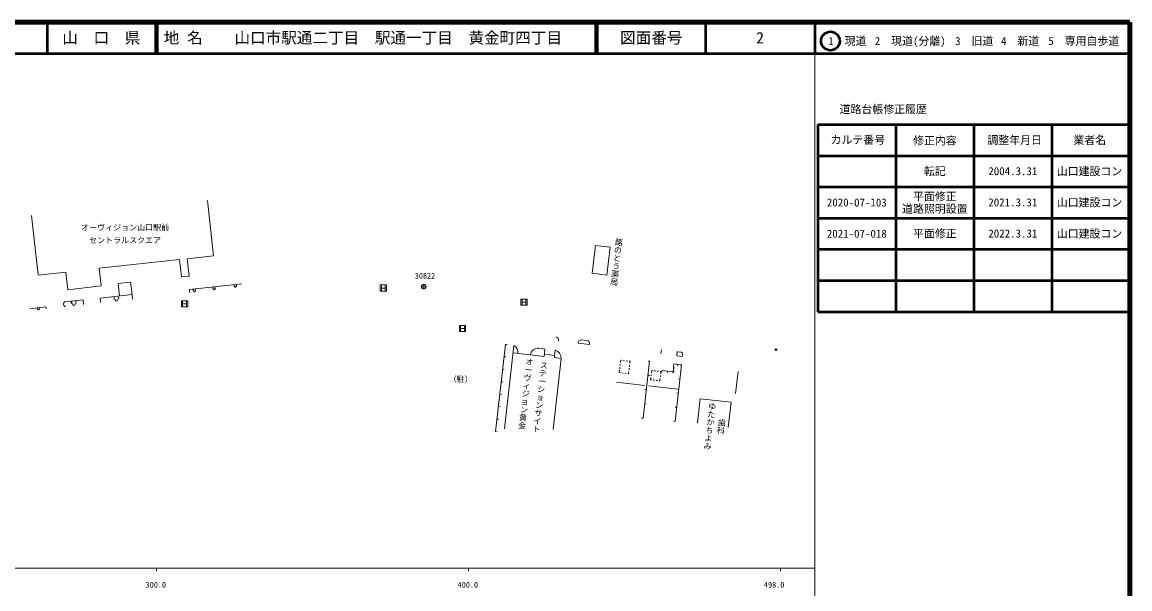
# Model space of a CAD drawing. Units: millimetres on the paper, with parts at other scales. Extents: x 40 to 680, y 20 to 380.
# Drawn here: x 325 to 680, y 198.4 to 380 of the extents above; entities that cross this region are included whole.
import ezdxf
from ezdxf.enums import TextEntityAlignment as Align

# ---------------------------------------------------------------- set-up
doc = ezdxf.new("R2010")
doc.units = ezdxf.units.MM
doc.header["$PDMODE"] = 32
doc.header["$PDSIZE"] = 0.5
for name, color, linetype, lineweight in [('M-BGD', 7, 'Continuous', 13), ('M-BMK-SRVR', 3, 'Continuous', 13), ('M-STR-STRC', 7, 'Continuous', 13), ('M-TTL', 2, 'Continuous', 140), ('M-TTL-BAND', 7, 'Continuous', 13), ('M-TTL-FRAM', 2, 'Continuous', 50), ('M-TTL-LINE', 7, 'Continuous', 50)]:
    doc.layers.add(name, color=color, linetype=linetype, lineweight=lineweight)
for name, color, linetype in [('M-BGD-HTXT', 7, 'Continuous'), ('M-OTRS', 6, 'Continuous'), ('M-TTL-TXT', 7, 'Continuous')]:
    doc.layers.add(name, color=color, linetype=linetype)
doc.styles.add('@ＭＳ ゴシック', font='')
doc.styles.add('ＭＳ ゴシック', font='')
doc.styles.get('@ＭＳ ゴシック').set_extended_font_data('@MS Gothic')
doc.styles.get('ＭＳ ゴシック').set_extended_font_data('MS Gothic')

msp = doc.modelspace()

# ---------------------------------------------------------------- linework, layer by layer
at = {"layer": 'M-BGD'}
for p, q in [((386.367, 305.071), (384.425, 322.828)), ((330.12, 298.92), (327.989, 317.977)), ((349.698, 301.108), (375.433, 303.874)), ((376.054, 298.32), (375.433, 303.874)), ((377.918, 304.147), (386.367, 305.071)), ((377.932, 304.148), (378.539, 298.598)), ((330.12, 298.92), (338.965, 299.908)), ((338.965, 299.908), (339.598, 294.244)), ((350.331, 295.444), (349.698, 301.108)), ((376.054, 298.32), (378.539, 298.598)), ((339.598, 294.244), (350.331, 295.444)), ((359.766, 296.7), (355.791, 296.255)), ((355.791, 296.255), (356.236, 292.28)), ((359.766, 296.7), (360.211, 292.725)), ((378.6, 294.278), (395.378, 296.153)), ((349.975, 291.58), (360.211, 292.725)), ((350.141, 290.089), (349.975, 291.58)), ((360.378, 291.234), (360.211, 292.725)), ((378.711, 293.284), (378.6, 294.278)), ((484.847, 289.251), (484.847, 291.251)), ((484.847, 291.251), (486.847, 291.251)), ((486.847, 291.251), (486.847, 289.251)), ((332.584, 288.73), (327.426, 288.154)), ((332.65, 288.134), (332.584, 288.73)), ((344.509, 290.969), (338.696, 290.319)), ((344.675, 289.478), (344.509, 290.969)), ((486.847, 289.251), (484.847, 289.251)), ((485.222, 291.001), (485.222, 289.501)), ((485.222, 290.251), (486.472, 290.251)), ((486.472, 291.001), (486.472, 289.501)), ((503.175, 277.072), (506.851, 276.649)), ((504.189, 278.17), (506.112, 277.949)), ((476.731, 248.765), (479.947, 276.724)), ((482.624, 276.367), (479.55, 249.648)), ((479.947, 276.724), (480.444, 276.666)), ((479.947, 276.724), (480.444, 276.666)), ((492.284, 272.84), (482.35, 273.983)), ((490.572, 275.452), (492.559, 275.224)), ((492.559, 275.224), (492.284, 272.84)), ((495.643, 273.158), (492.364, 273.535)), ((529.867, 275.002), (529.712, 273.654)), ((534.93, 274.387), (534.779, 273.071)), ((534.93, 274.387), (534.796, 273.22)), ((534.927, 274.365), (536.12, 274.228)), ((479.488, 272.729), (479.985, 272.672)), ((516.642, 269.901), (516.699, 270.397)), ((516.756, 270.894), (516.842, 271.639)), ((516.842, 271.639), (517.09, 271.611)), ((517.587, 271.554), (518.084, 271.496)), ((518.58, 271.439), (519.077, 271.382)), ((519.574, 271.325), (519.822, 271.296)), ((519.679, 270.055), (519.622, 269.558)), ((519.822, 271.296), (519.736, 270.551)), ((526.097, 271.327), (523.995, 253.057)), ((526.097, 271.327), (525.6, 271.385)), ((533.872, 270.433), (533.586, 267.949)), ((533.872, 270.433), (536.356, 270.147)), ((536.356, 270.147), (534.269, 252.007)), ((535.114, 270.29), (535.057, 269.793)), ((536.356, 270.147), (535.859, 270.204)), ((479.028, 268.735), (479.525, 268.678)), ((516.385, 267.665), (516.47, 268.411)), ((516.633, 267.637), (516.385, 267.665)), ((516.527, 268.907), (516.585, 269.404)), ((517.626, 267.523), (517.13, 267.58)), ((518.62, 267.408), (518.123, 267.465)), ((519.365, 267.323), (519.117, 267.351)), ((519.451, 268.068), (519.365, 267.323)), ((519.565, 269.061), (519.508, 268.564)), ((525.572, 266.76), (526.068, 266.703)), ((526.549, 266.61), (526.606, 267.107)), ((526.664, 267.604), (526.749, 268.349)), ((526.749, 268.349), (526.998, 268.32)), ((527.494, 268.263), (527.991, 268.206)), ((528.488, 268.149), (528.985, 268.092)), ((529.481, 268.035), (529.73, 268.006)), ((529.587, 266.764), (529.53, 266.268)), ((529.73, 268.006), (529.644, 267.261)), ((530.109, 268.349), (530.052, 267.853)), ((533.586, 267.949), (530.109, 268.349)), ((531.848, 268.149), (531.791, 267.653)), ((533.586, 267.949), (533.529, 267.452)), ((533.586, 267.949), (534.083, 267.892)), ((533.729, 269.191), (534.226, 269.134)), ((554.431, 268.061), (553.644, 261.013)), ((478.569, 264.741), (479.066, 264.684)), ((515.439, 264.602), (524.602, 263.547)), ((525.777, 263.412), (535.181, 262.33)), ((526.406, 265.369), (526.492, 266.114)), ((526.655, 265.34), (526.406, 265.369)), ((527.648, 265.226), (527.151, 265.283)), ((528.642, 265.111), (528.145, 265.169)), ((529.387, 265.026), (529.138, 265.054)), ((529.472, 265.771), (529.387, 265.026)), ((535.834, 265.612), (535.337, 265.669)), ((478.109, 260.747), (478.606, 260.69)), ((525.046, 262.192), (524.549, 262.25)), ((535.312, 261.077), (534.815, 261.134)), ((542.274, 259.299), (541.385, 251.568)), ((542.274, 259.299), (552.197, 258.158)), ((477.65, 256.753), (478.146, 256.696)), ((524.521, 257.625), (525.017, 257.568)), ((534.79, 256.542), (534.294, 256.599)), ((552.197, 258.158), (551.261, 250.026)), ((477.19, 252.759), (477.687, 252.702)), ((523.995, 253.057), (523.498, 253.115)), ((534.269, 252.007), (533.772, 252.064)), ((534.269, 252.007), (533.772, 252.064)), ((476.731, 248.765), (477.227, 248.707))]:
    msp.add_line(p, q, dxfattribs=at)
msp.add_lwpolyline([(508.723, 308.448), (513.489, 307.877), (512.421, 298.949), (507.655, 299.52)], close=True, dxfattribs=at)
for points in [[(495.837, 274.847), (495.643, 273.158), (495.563, 272.462), (497.748, 272.211), (495.132, 249.475)], [(536.647, 273.563), (536.567, 272.865), (534.779, 273.071)]]:
    msp.add_lwpolyline(points, dxfattribs=at)
for centre, radius, start, end in [((386.355, 294.698), 0.239, 113.44836, 257.2818), ((386.677, 294.698), 0.239, 282.7182, 66.55164), ((393.141, 295.519), 0.239, 113.44836, 257.2818), ((393.302, 295.273), 0.214, 176.52859, 3.47141), ((393.463, 295.519), 0.239, 282.7182, 66.55164), ((354.862, 291.568), 0.479, 113.44836, 257.2818), ((355.505, 291.568), 0.479, 282.7182, 66.55164), ((380.033, 294.044), 0.239, 113.44836, 257.2818), ((380.193, 293.798), 0.214, 176.52859, 3.47141), ((380.354, 294.044), 0.239, 282.7182, 66.55164), ((386.516, 294.451), 0.214, 176.52859, 3.47141), ((330.032, 288.26), 0.239, 113.44836, 257.2818), ((330.192, 288.013), 0.214, 176.52859, 3.47141), ((330.353, 288.26), 0.239, 282.7182, 66.55164), ((339.029, 289.61), 0.783, 115.12689, 261.75243), ((341.227, 290.13), 0.479, 113.44836, 257.2818), ((341.548, 289.637), 0.427, 176.52859, 3.47141), ((341.869, 290.13), 0.479, 282.7182, 66.55164), ((355.183, 291.075), 0.427, 176.52859, 3.47141), ((495.84, 278.023), 1.101, 347.86873, 82.39512), ((504.231, 277.114), 1.057, 92.29034, 182.30415), ((505.624, 276.812), 1.238, 352.43174, 66.767), ((481.639, 274.331), 2.261, 346.70601, 64.17776), ((490.238, 273.143), 2.334, 81.78379, 175.08921), ((495.137, 272.328), 2.614, 357.42533, 74.46856), ((536.14, 273.702), 0.526, 344.70284, 92.17016)]:
    msp.add_arc(centre, radius, start, end, dxfattribs=at)
at = {"layer": 'M-BMK-SRVR'}
for p, q in [((454.476, 295.195), (452.976, 295.195)), ((453.726, 295.945), (453.726, 294.445))]:
    msp.add_line(p, q, dxfattribs=at)
msp.add_circle((453.726, 295.195), 0.75, dxfattribs=at)
at = {"layer": 'M-OTRS'}
msp.add_point((566.63, 275.017), dxfattribs=at)
at = {"layer": 'M-STR-STRC'}
for p, q in [((439.746, 293.762), (439.746, 295.762)), ((439.746, 295.762), (441.746, 295.762)), ((440.121, 295.512), (440.121, 294.012)), ((440.121, 294.762), (441.371, 294.762)), ((441.371, 295.512), (441.371, 294.012)), ((441.746, 295.762), (441.746, 293.762)), ((441.746, 293.762), (439.746, 293.762)), ((376.055, 288.724), (376.055, 290.724)), ((376.055, 290.724), (378.055, 290.724)), ((378.055, 288.724), (376.055, 288.724)), ((376.43, 290.474), (376.43, 288.974)), ((376.43, 289.724), (377.68, 289.724)), ((377.68, 290.474), (377.68, 288.974)), ((378.055, 290.724), (378.055, 288.724)), ((465.133, 280.811), (465.133, 282.811)), ((465.133, 282.811), (467.133, 282.811)), ((467.133, 280.811), (465.133, 280.811)), ((465.508, 282.561), (465.508, 281.061)), ((465.508, 281.811), (466.758, 281.811)), ((466.758, 282.561), (466.758, 281.061)), ((467.133, 282.811), (467.133, 280.811))]:
    msp.add_line(p, q, dxfattribs=at)
at = {"layer": 'M-TTL'}
for p, q in [((680, 380), (40, 380)), ((680, 20), (680, 380))]:
    msp.add_line(p, q, dxfattribs=at)
at = {"layer": 'M-TTL-BAND'}
for p, q in [((579, 20), (579, 370)), ((40, 205), (579, 205)), ((368, 205), (368, 204)), ((468, 205), (468, 204)), ((568, 205), (568, 204))]:
    msp.add_line(p, q, dxfattribs=at)
at = {"layer": 'M-TTL-FRAM'}
for p, q in [((580, 347.197), (580, 287.197)), ((580, 347.197), (680, 347.197)), ((580, 287.197), (680, 287.197))]:
    msp.add_line(p, q, dxfattribs=at)
at = {"layer": 'M-TTL-LINE'}
for p, q in [((333, 380), (333, 370)), ((367.75, 380), (367.75, 370)), ((368.25, 380), (368.25, 370)), ((508.747, 380), (508.747, 370)), ((509.247, 380), (509.247, 370)), ((543.997, 380), (543.997, 370)), ((579, 380), (579, 370)), ((40, 370), (680, 370)), ((605, 347.197), (605, 287.197)), ((630, 347.197), (630, 287.197)), ((655, 347.197), (655, 287.197)), ((580, 337.197), (680, 337.197)), ((580, 327.197), (680, 327.197)), ((580, 317.197), (680, 317.197)), ((580, 307.197), (680, 307.197)), ((580, 297.197), (680, 297.197))]:
    msp.add_line(p, q, dxfattribs=at)
msp.add_circle((584.031, 373.958), 3, dxfattribs=at)

# ---------------------------------------------------------------- texts
at = {"layer": 'M-BGD-HTXT', "style": 'ＭＳ ゴシック'}
for s, p in [('オーヴィジョン山口駅前', (357.989, 312.719)), ('セントラルスクエア', (357.989, 308.617)), ('（駐）', (465.543, 264.066))]:
    msp.add_text(s, height=1.833, dxfattribs=at).set_placement(p, align=Align.BOTTOM_CENTER)
at = {"layer": 'M-BGD-HTXT', "style": '@ＭＳ ゴシック'}
for s, p in [('蕗のとう薬局', (513.984, 303.314)), ('オーヴィジョン黄金', (484.885, 261.106)), ('ステーションサイト', (489.505, 259.991)), ('ゆたかちよみ', (543.918, 250.672)), ('歯科', (547.582, 250.566))]:
    msp.add_text(s, height=1.833, rotation=263.437, dxfattribs=at).set_placement(p, align=Align.BOTTOM_CENTER)
at = {"layer": 'M-BMK-SRVR', "style": 'ＭＳ ゴシック'}
msp.add_text('30B22', height=1.833, dxfattribs=at).set_placement((450.813, 297.247), align=Align.BOTTOM_LEFT)
at = {"layer": 'M-TTL-BAND', "style": 'ＭＳ ゴシック'}
for s, p in [('300.0', (367.844, 198.195)), ('400.0', (467.844, 198.195)), ('498.0', (566, 198.195))]:
    msp.add_text(s, height=1.833, dxfattribs=at).set_placement(p, align=Align.BOTTOM_CENTER)
at = {"layer": 'M-TTL-TXT', "style": 'ＭＳ ゴシック'}
for s, height, p in [('山\u3000口\u3000県', 3.666, (350.375, 375)), ('図面番号', 3.666, (526.622, 375)), ('2', 3.666, (561.497, 375)), ('1\u3000現道', 2.566, (589.448, 373.958)), ('2\u3000現道(分離)', 2.566, (609.619, 373.958)), ('3\u3000旧道', 2.566, (630.121, 373.958)), ('4\u3000新道', 2.566, (644.824, 373.958)), ('5\u3000専用自歩道', 2.566, (665.228, 373.958)), ('道路台帳修正履歴', 2.566, (600.968, 352.113)), ('カルテ番号', 2.566, (592.839, 342.277)), ('修正内容', 2.566, (617.509, 342.023)), ('調整年月日', 2.566, (643.089, 342.197)), ('業者名', 2.566, (667.134, 342.197)), ('転記', 2.566, (617.5, 332.245)), ('山口建設コン', 2.566, (667.077, 332.189)), ('2004.3.31', 2.566, (642.5, 332.245)), ('2020-07-103', 2.566, (592.5, 322.197)), ('平面修正', 2.566, (617.5, 324.14)), ('2021.3.31', 2.566, (642.5, 322.245)), ('山口建設コン', 2.566, (667.077, 322.189)), ('道路照明設置', 2.566, (617.5, 320.163)), ('2021-07-018', 2.566, (592.5, 312.197)), ('平面修正', 2.566, (617.5, 312.245)), ('2022.3.31', 2.566, (642.5, 312.245)), ('山口建設コン', 2.566, (667.077, 312.189))]:
    msp.add_text(s, height=height, dxfattribs=at).set_placement(p, align=Align.MIDDLE_CENTER)
for s, p in [('地 名', (370.38, 375)), ('山口市駅通二丁目\u3000駅通一丁目\u3000黄金町四丁目', (393.016, 375))]:
    msp.add_text(s, height=3.666, dxfattribs=at).set_placement(p, align=Align.MIDDLE_LEFT)

doc.saveas('drawing.dxf')
